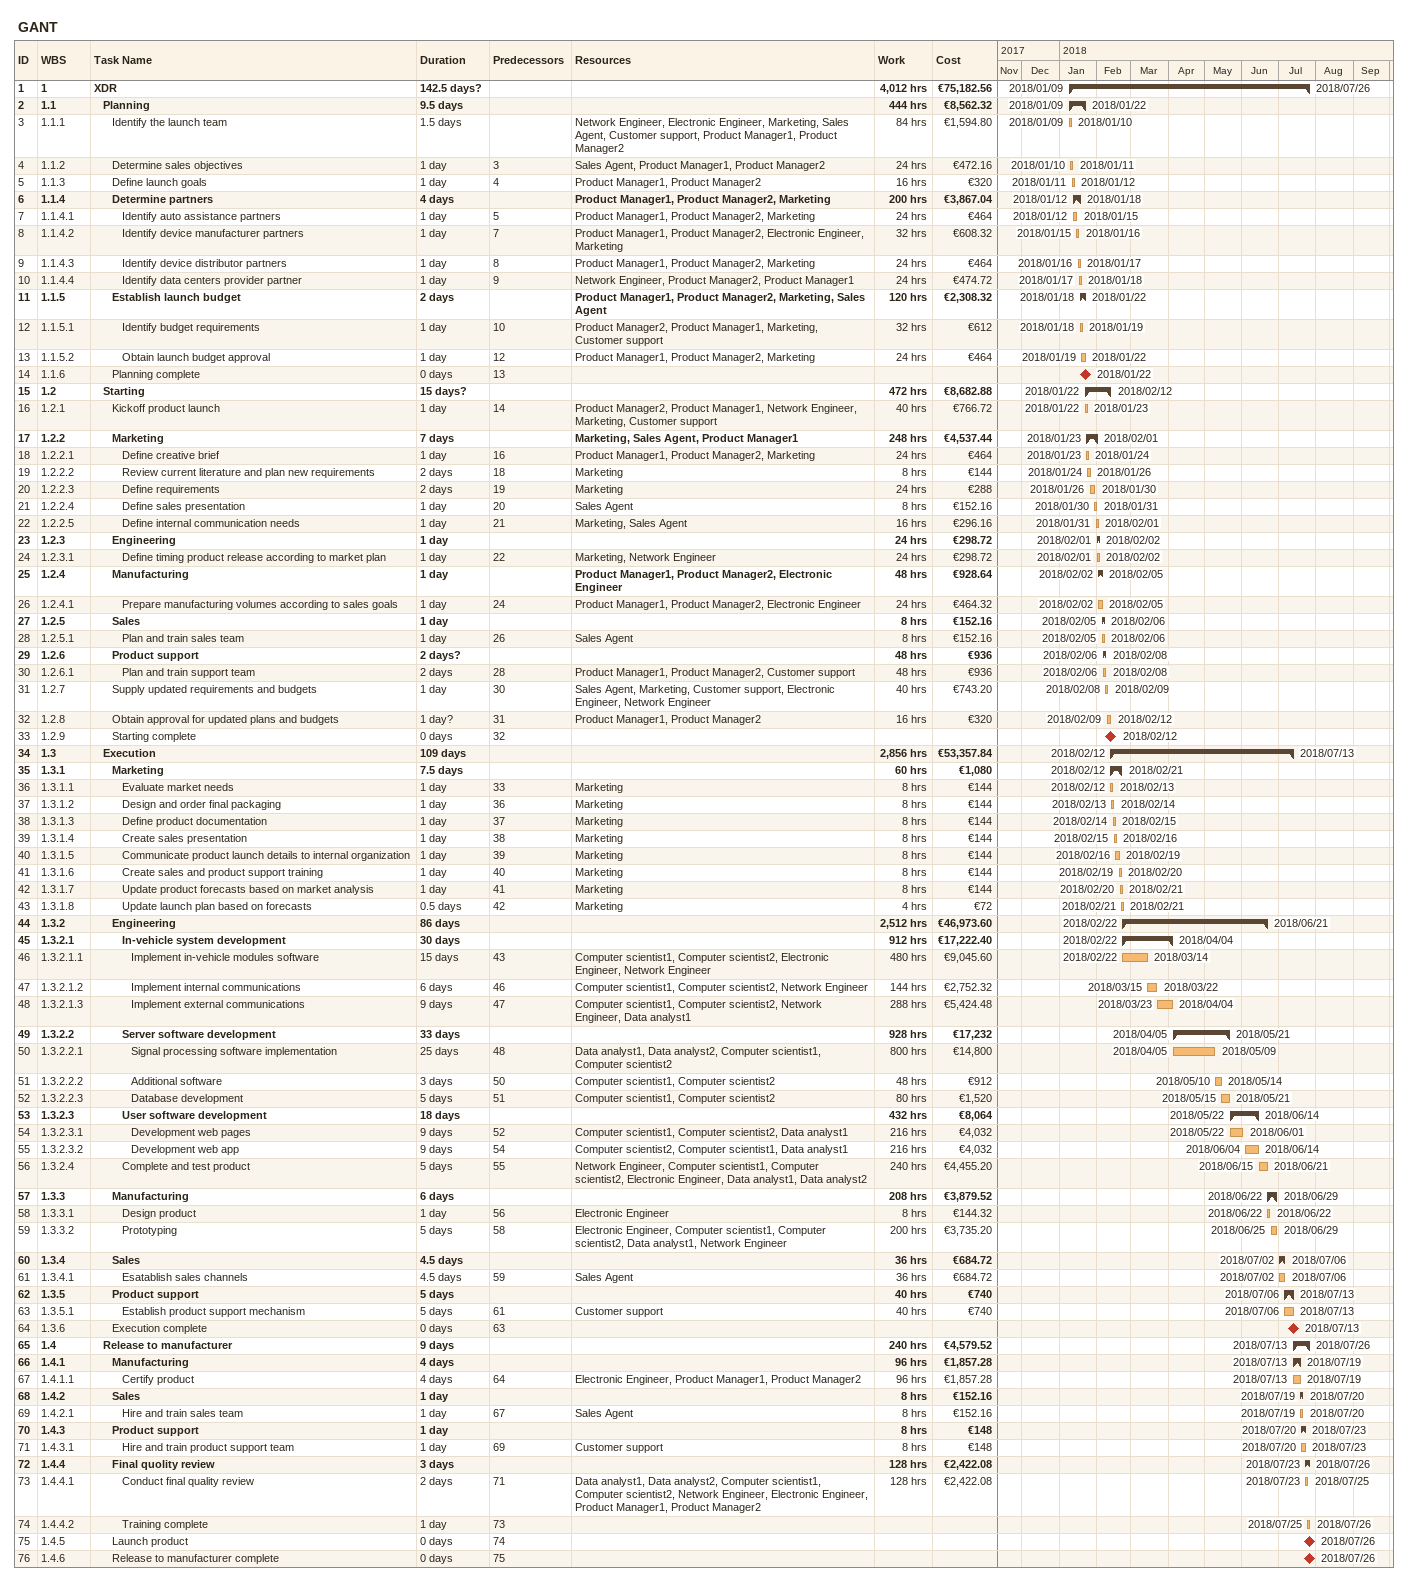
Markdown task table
GANT

| ID | WBS | Task | Duration | Start | Finish | Predecessors | Resources | Work (h) | Cost (€) |
|---|---|---|---|---|---|---|---|---|---|
| 1 | 1 | **XDR** | 142.5d? | 2018-01-09 | 2018-07-26 |  |  | 4012 | 75182.56 |
| 2 | 1.1 | **Planning** | 9.5d | 2018-01-09 | 2018-01-22 |  |  | 444 | 8562.32 |
| 3 | 1.1.1 | Identify the launch team | 1.5d | 2018-01-09 | 2018-01-10 |  | Network Engineer, Electronic Engineer, Marketing, Sales Agent, Customer support, Product Manager1, Product Manager2 | 84 | 1594.80 |
| 4 | 1.1.2 | Determine sales objectives | 1d | 2018-01-10 | 2018-01-11 | 3 | Sales Agent, Product Manager1, Product Manager2 | 24 | 472.16 |
| 5 | 1.1.3 | Define launch goals | 1d | 2018-01-11 | 2018-01-12 | 4 | Product Manager1, Product Manager2 | 16 | 320 |
| 6 | 1.1.4 | **Determine partners** | 4d | 2018-01-12 | 2018-01-18 |  | Product Manager1, Product Manager2, Marketing | 200 | 3867.04 |
| 7 | 1.1.4.1 | Identify auto assistance partners | 1d | 2018-01-12 | 2018-01-15 | 5 | Product Manager1, Product Manager2, Marketing | 24 | 464 |
| 8 | 1.1.4.2 | Identify device manufacturer partners | 1d | 2018-01-15 | 2018-01-16 | 7 | Product Manager1, Product Manager2, Electronic Engineer, Marketing | 32 | 608.32 |
| 9 | 1.1.4.3 | Identify device distributor partners | 1d | 2018-01-16 | 2018-01-17 | 8 | Product Manager1, Product Manager2, Marketing | 24 | 464 |
| 10 | 1.1.4.4 | Identify data centers provider partner | 1d | 2018-01-17 | 2018-01-18 | 9 | Network Engineer, Product Manager2, Product Manager1 | 24 | 474.72 |
| 11 | 1.1.5 | **Establish launch budget** | 2d | 2018-01-18 | 2018-01-22 |  | Product Manager1, Product Manager2, Marketing, Sales Agent | 120 | 2308.32 |
| 12 | 1.1.5.1 | Identify budget requirements | 1d | 2018-01-18 | 2018-01-19 | 10 | Product Manager2, Product Manager1, Marketing, Customer support | 32 | 612 |
| 13 | 1.1.5.2 | Obtain launch budget approval | 1d | 2018-01-19 | 2018-01-22 | 12 | Product Manager1, Product Manager2, Marketing | 24 | 464 |
| 14 | 1.1.6 | Planning complete | 0d | 2018-01-22 | 2018-01-22 | 13 |  |  |  |
| 15 | 1.2 | **Starting** | 15d? | 2018-01-22 | 2018-02-12 |  |  | 472 | 8682.88 |
| 16 | 1.2.1 | Kickoff product launch | 1d | 2018-01-22 | 2018-01-23 | 14 | Product Manager2, Product Manager1, Network Engineer, Marketing, Customer support | 40 | 766.72 |
| 17 | 1.2.2 | **Marketing** | 7d | 2018-01-23 | 2018-02-01 |  | Marketing, Sales Agent, Product Manager1 | 248 | 4537.44 |
| 18 | 1.2.2.1 | Define creative brief | 1d | 2018-01-23 | 2018-01-24 | 16 | Product Manager1, Product Manager2, Marketing | 24 | 464 |
| 19 | 1.2.2.2 | Review current literature and plan new requirements | 2d | 2018-01-24 | 2018-01-26 | 18 | Marketing | 8 | 144 |
| 20 | 1.2.2.3 | Define requirements | 2d | 2018-01-26 | 2018-01-30 | 19 | Marketing | 24 | 288 |
| 21 | 1.2.2.4 | Define sales presentation | 1d | 2018-01-30 | 2018-01-31 | 20 | Sales Agent | 8 | 152.16 |
| 22 | 1.2.2.5 | Define internal communication needs | 1d | 2018-01-31 | 2018-02-01 | 21 | Marketing, Sales Agent | 16 | 296.16 |
| 23 | 1.2.3 | **Engineering** | 1d | 2018-02-01 | 2018-02-02 |  |  | 24 | 298.72 |
| 24 | 1.2.3.1 | Define timing product release according to market plan | 1d | 2018-02-01 | 2018-02-02 | 22 | Marketing, Network Engineer | 24 | 298.72 |
| 25 | 1.2.4 | **Manufacturing** | 1d | 2018-02-02 | 2018-02-05 |  | Product Manager1, Product Manager2, Electronic Engineer | 48 | 928.64 |
| 26 | 1.2.4.1 | Prepare manufacturing volumes according to sales goals | 1d | 2018-02-02 | 2018-02-05 | 24 | Product Manager1, Product Manager2, Electronic Engineer | 24 | 464.32 |
| 27 | 1.2.5 | **Sales** | 1d | 2018-02-05 | 2018-02-06 |  |  | 8 | 152.16 |
| 28 | 1.2.5.1 | Plan and train sales team | 1d | 2018-02-05 | 2018-02-06 | 26 | Sales Agent | 8 | 152.16 |
| 29 | 1.2.6 | **Product support** | 2d? | 2018-02-06 | 2018-02-08 |  |  | 48 | 936 |
| 30 | 1.2.6.1 | Plan and train support team | 2d | 2018-02-06 | 2018-02-08 | 28 | Product Manager1, Product Manager2, Customer support | 48 | 936 |
| 31 | 1.2.7 | Supply updated requirements and budgets | 1d | 2018-02-08 | 2018-02-09 | 30 | Sales Agent, Marketing, Customer support, Electronic Engineer, Network Engineer | 40 | 743.20 |
| 32 | 1.2.8 | Obtain approval for updated plans and budgets | 1d? | 2018-02-09 | 2018-02-12 | 31 | Product Manager1, Product Manager2 | 16 | 320 |
| 33 | 1.2.9 | Starting complete | 0d | 2018-02-12 | 2018-02-12 | 32 |  |  |  |
| 34 | 1.3 | **Execution** | 109d | 2018-02-12 | 2018-07-13 |  |  | 2856 | 53357.84 |
| 35 | 1.3.1 | **Marketing** | 7.5d | 2018-02-12 | 2018-02-21 |  |  | 60 | 1080 |
| 36 | 1.3.1.1 | Evaluate market needs | 1d | 2018-02-12 | 2018-02-13 | 33 | Marketing | 8 | 144 |
| 37 | 1.3.1.2 | Design and order final packaging | 1d | 2018-02-13 | 2018-02-14 | 36 | Marketing | 8 | 144 |
| 38 | 1.3.1.3 | Define product documentation | 1d | 2018-02-14 | 2018-02-15 | 37 | Marketing | 8 | 144 |
| 39 | 1.3.1.4 | Create sales presentation | 1d | 2018-02-15 | 2018-02-16 | 38 | Marketing | 8 | 144 |
| 40 | 1.3.1.5 | Communicate product launch details to internal organization | 1d | 2018-02-16 | 2018-02-19 | 39 | Marketing | 8 | 144 |
| 41 | 1.3.1.6 | Create sales and product support training | 1d | 2018-02-19 | 2018-02-20 | 40 | Marketing | 8 | 144 |
| 42 | 1.3.1.7 | Update product forecasts based on market analysis | 1d | 2018-02-20 | 2018-02-21 | 41 | Marketing | 8 | 144 |
| 43 | 1.3.1.8 | Update launch plan based on forecasts | 0.5d | 2018-02-21 | 2018-02-21 | 42 | Marketing | 4 | 72 |
| 44 | 1.3.2 | **Engineering** | 86d | 2018-02-22 | 2018-06-21 |  |  | 2512 | 46973.60 |
| 45 | 1.3.2.1 | **In-vehicle system development** | 30d | 2018-02-22 | 2018-04-04 |  |  | 912 | 17222.40 |
| 46 | 1.3.2.1.1 | Implement in-vehicle modules software | 15d | 2018-02-22 | 2018-03-14 | 43 | Computer scientist1, Computer scientist2, Electronic Engineer, Network Engineer | 480 | 9045.60 |
| 47 | 1.3.2.1.2 | Implement internal communications | 6d | 2018-03-15 | 2018-03-22 | 46 | Computer scientist1, Computer scientist2, Network Engineer | 144 | 2752.32 |
| 48 | 1.3.2.1.3 | Implement external communications | 9d | 2018-03-23 | 2018-04-04 | 47 | Computer scientist1, Computer scientist2, Network Engineer, Data analyst1 | 288 | 5424.48 |
| 49 | 1.3.2.2 | **Server software development** | 33d | 2018-04-05 | 2018-05-21 |  |  | 928 | 17232 |
| 50 | 1.3.2.2.1 | Signal processing software implementation | 25d | 2018-04-05 | 2018-05-09 | 48 | Data analyst1, Data analyst2, Computer scientist1, Computer scientist2 | 800 | 14800 |
| 51 | 1.3.2.2.2 | Additional software | 3d | 2018-05-10 | 2018-05-14 | 50 | Computer scientist1, Computer scientist2 | 48 | 912 |
| 52 | 1.3.2.2.3 | Database development | 5d | 2018-05-15 | 2018-05-21 | 51 | Computer scientist1, Computer scientist2 | 80 | 1520 |
| 53 | 1.3.2.3 | **User software development** | 18d | 2018-05-22 | 2018-06-14 |  |  | 432 | 8064 |
| 54 | 1.3.2.3.1 | Development web pages | 9d | 2018-05-22 | 2018-06-01 | 52 | Computer scientist1, Computer scientist2, Data analyst1 | 216 | 4032 |
| 55 | 1.3.2.3.2 | Development web app | 9d | 2018-06-04 | 2018-06-14 | 54 | Computer scientist2, Computer scientist1, Data analyst1 | 216 | 4032 |
| 56 | 1.3.2.4 | Complete and test product | 5d | 2018-06-15 | 2018-06-21 | 55 | Network Engineer, Computer scientist1, Computer scientist2, Electronic Engineer, Data analyst1, Data analyst2 | 240 | 4455.20 |
| 57 | 1.3.3 | **Manufacturing** | 6d | 2018-06-22 | 2018-06-29 |  |  | 208 | 3879.52 |
| 58 | 1.3.3.1 | Design product | 1d | 2018-06-22 | 2018-06-22 | 56 | Electronic Engineer | 8 | 144.32 |
| 59 | 1.3.3.2 | Prototyping | 5d | 2018-06-25 | 2018-06-29 | 58 | Electronic Engineer, Computer scientist1, Computer scientist2, Data analyst1, Network Engineer | 200 | 3735.20 |
| 60 | 1.3.4 | **Sales** | 4.5d | 2018-07-02 | 2018-07-06 |  |  | 36 | 684.72 |
| 61 | 1.3.4.1 | Esatablish sales channels | 4.5d | 2018-07-02 | 2018-07-06 | 59 | Sales Agent | 36 | 684.72 |
| 62 | 1.3.5 | **Product support** | 5d | 2018-07-06 | 2018-07-13 |  |  | 40 | 740 |
| 63 | 1.3.5.1 | Establish product support mechanism | 5d | 2018-07-06 | 2018-07-13 | 61 | Customer support | 40 | 740 |
| 64 | 1.3.6 | Execution complete | 0d | 2018-07-13 | 2018-07-13 | 63 |  |  |  |
| 65 | 1.4 | **Release to manufacturer** | 9d | 2018-07-13 | 2018-07-26 |  |  | 240 | 4579.52 |
| 66 | 1.4.1 | **Manufacturing** | 4d | 2018-07-13 | 2018-07-19 |  |  | 96 | 1857.28 |
| 67 | 1.4.1.1 | Certify product | 4d | 2018-07-13 | 2018-07-19 | 64 | Electronic Engineer, Product Manager1, Product Manager2 | 96 | 1857.28 |
| 68 | 1.4.2 | **Sales** | 1d | 2018-07-19 | 2018-07-20 |  |  | 8 | 152.16 |
| 69 | 1.4.2.1 | Hire and train sales team | 1d | 2018-07-19 | 2018-07-20 | 67 | Sales Agent | 8 | 152.16 |
| 70 | 1.4.3 | **Product support** | 1d | 2018-07-20 | 2018-07-23 |  |  | 8 | 148 |
| 71 | 1.4.3.1 | Hire and train product support team | 1d | 2018-07-20 | 2018-07-23 | 69 | Customer support | 8 | 148 |
| 72 | 1.4.4 | **Final quolity review** | 3d | 2018-07-23 | 2018-07-26 |  |  | 128 | 2422.08 |
| 73 | 1.4.4.1 | Conduct final quality review | 2d | 2018-07-23 | 2018-07-25 | 71 | Data analyst1, Data analyst2, Computer scientist1, Computer scientist2, Network Engineer, Electronic Engineer, Product Manager1, Product Manager2 | 128 | 2422.08 |
| 74 | 1.4.4.2 | Training complete | 1d | 2018-07-25 | 2018-07-26 | 73 |  |  |  |
| 75 | 1.4.5 | Launch product | 0d | 2018-07-26 | 2018-07-26 | 74 |  |  |  |
| 76 | 1.4.6 | Release to manufacturer complete | 0d | 2018-07-26 | 2018-07-26 | 75 |  |  |  |
